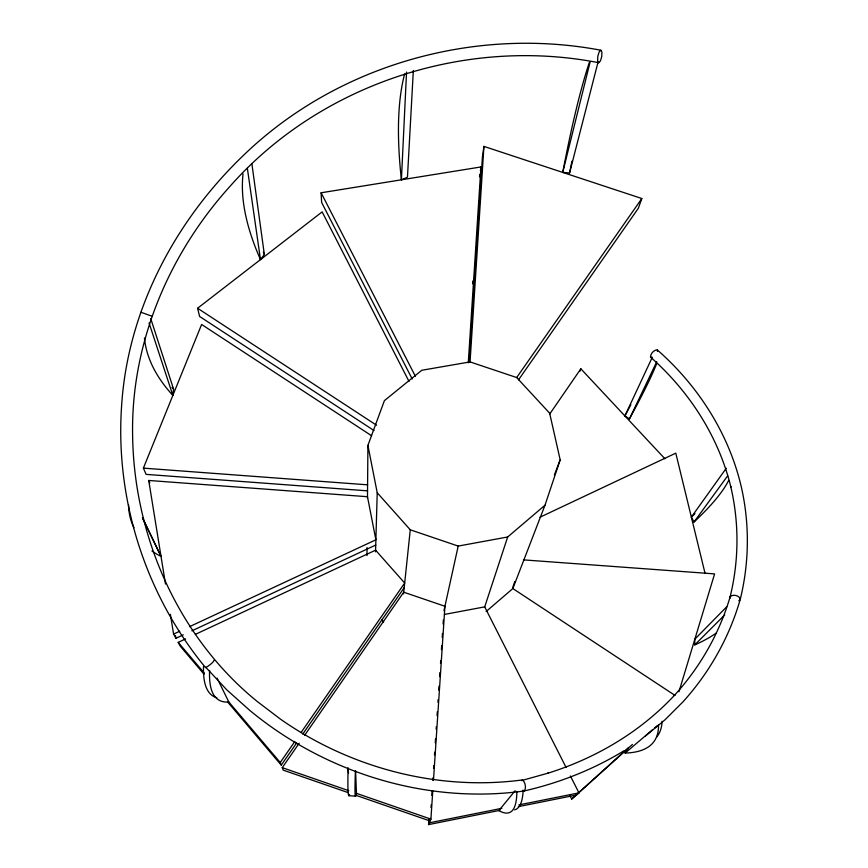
<?xml version="1.0" encoding="UTF-8"?>
<svg xmlns="http://www.w3.org/2000/svg" width="868" height="868" viewBox="0 0 868 868"><rect width="100%" height="100%" fill="white"/><g stroke="black" fill="none" stroke-linecap="round" stroke-linejoin="round"><path stroke-width="1.3" d="M366.99 555.585L367.055 547.524M367.479 497.798L367.913 445.382L384.405 400.636L421.794 370.267L470.055 361.913L516.688 377.547L549.661 413.211L560.175 459.845L544.985 505.23L512.858 588.504M716.046 633.184A557.614 118.873 5.6 0 1 694.715 644.913L694.867 639.141L726.711 606.786M375.54 551.831L377.222 492.753L367.913 445.382M413.342 70.492L407.461 177.202L401.407 179.806L406.549 72.022M472.583 283.749L472.756 281.048M468.286 362.813L480.948 166.949L321.106 192.783L321.637 202.45L412.181 378.947M469.197 361.804L482.424 156.793L483.932 146.399L641.821 198.522L638.316 208.309L518.554 379.804M470.055 361.913L483.932 146.399M499.881 810.332L428.553 824.6L428.911 819.218M428.553 824.6L429.508 820.119M356.021 795.338L430.105 820.998L430.289 818.296M430.995 807.5L431.179 804.81M431.797 795.359L432.069 791.312M432.785 780.516L432.958 777.826M433.577 768.375L433.761 765.685M434.467 754.889L434.651 752.187M435.269 742.748L435.541 738.701M436.159 729.25L436.344 726.549M437.049 715.764L437.32 711.717M437.939 702.266L438.123 699.575M438.741 690.125L439.013 686.078M439.631 676.639L439.902 672.591M440.521 663.141L440.705 660.45M441.411 649.655L441.682 645.608M442.213 637.513L442.485 633.466M443.103 624.016L443.374 619.969M430.105 820.998L430.919 819.132L432.774 790.835M433.49 780.061L444.937 606.265L403.728 592.204L304.549 735.456M403.544 593.896L410.271 529.805L377.222 492.753M144.468 338.01A633.955 215.763 0.1 0 0 172.862 395.417L173.567 389.124L150.728 318.545M479.516 176.844L479.874 174.37M480.405 170.66L480.948 166.949M657.499 351.399L657.109 349.761C653.788 350.064 650.403 353.764 650.523 357.117C689.29 391.316 718.574 436.658 730.878 487.078L730.704 486.449C739.319 522.84 739.004 561.129 729.977 597.401L730.14 598.16M645.466 736.021L664.812 719.973L682.801 702.028C709.308 672.787 729.196 637.676 740.133 599.734L740.317 599.039C749.529 561.487 749.724 521.885 740.686 484.279L740.512 483.639C727.655 431.808 697.449 385.197 657.477 350.075M443.949 610.746L458.195 546.081L507.671 536.988L544.985 505.23M597.965 62.409L569.582 172.96L562.735 172.406L590.153 61.834M729.977 597.401L730.151 596.707C732.885 594.005 739.135 595.318 740.317 599.039M678.95 691.742L714.603 573.889L523.426 559.871M484.528 607.416L507.671 536.988M512.619 587.962L514.767 581.56M730.151 596.707C719.42 633.412 700.02 667.318 674.262 695.528M579.987 371.189L580.844 368.791L664.942 458.814M554.392 475.013L560.175 459.845M367.533 490.843L146.095 474.373L143.383 468.134L201.615 324.48L371.526 435.693M656.609 363.779A547.241 29.74 -56.2 0 1 629.452 418.875L624.884 415.946L652.291 357.269L650.523 357.117M629.452 418.875L656.761 361.696M205.738 667.264L226.906 689.973L249.973 710.556C325.435 772.965 426.546 804.441 524.012 790.998L524.511 790.878C559.665 782.784 593.582 769.46 624.342 750.549M652.421 729.825L625.112 753.077L628.345 747.988L632.436 744.473M549.509 414.329L580.844 368.791M296.628 742.943L281.254 765.131L280.245 762.527L294.838 741.478M300.99 732.614L404.683 583.046L375.584 550.171L195.365 634.367M302.769 734.078L404.195 587.679M348.361 792.69L283.207 770.133L282.252 767.659L299.167 743.225M516.688 377.547L641.821 198.522M728.664 480.384A554.891 89.317 -25.6 0 1 694.02 522.015L691.362 517.1L726.277 468.243M694.02 522.015L727.688 475.794M243.051 173.904A670.4 226.787 31.3 0 0 260.476 259.597L264.349 254.53L251.904 163.933M521.505 780.571L548.305 773.095L547.773 773.247C595.752 758.274 640.432 731.93 674.761 694.986M515.115 790.748L498.829 810.614A562.149 62.843 65.9 0 0 516.851 791.399M524.511 790.878C526.312 787.612 525.422 782.187 522.417 779.931C437.906 791.236 350.39 768.017 280.744 719.344L257.416 701.626C178.515 637.741 134.063 536.684 132.62 435.92C130.677 343.934 168.642 254.281 229.846 186.512C320.151 84.131 465.129 36.554 598.681 62.702L600.385 61.02L601.73 56.68L601.925 52.21L600.862 50.225C473.668 26.138 336.209 65.35 242.975 155.828C175.162 221.036 127.987 309.8 121.704 404.51C114.771 498.72 145.314 594.808 205.553 667.6C208.255 666.461 214.125 661.785 214.06 660.233M740.133 599.734L738.776 600.775M694.715 644.913L724.704 614.956M569.853 795.457L571.686 799.081L627.922 748.249M628.345 747.988L571.686 799.081M486.123 611.539L512.847 588.547L674.903 695.344M654.439 728.111L657.477 725.529M570.406 775.981L578.978 792.885L576.493 795.001L518.37 806.632M374.032 430.55L199.618 316.473L197.589 308.259L322.147 211.89L409.012 381.421M151.683 316.082L140.866 312.252M540.015 517.209L675.792 453.15L705.011 573.195M183.278 634.855L175.922 638.284L173.589 634.096L179.719 631.231M189.528 626.663L375.877 539.809L367.479 496.713L148.732 480.46L165.495 584.045M191.861 630.852L375.725 545.05M204.088 674.262L180.414 646.378L178.2 642.385L185.557 638.946M600.862 50.225L599.159 51.896L597.813 56.257L597.618 60.738L598.681 62.702M429.324 822.821L501.845 808.314M518.858 804.907L578.978 792.885M444.373 614.446L484.702 606.873L566.12 767.518M348.86 795.706L355.576 796.173M143.383 468.134L367.587 484.832M410.271 529.805L458.195 546.081M282.252 767.659L348.773 790.694M355.403 770.882A569.538 6.77 -85.8 0 0 356.455 793.352L430.919 819.132M524.012 790.998L522.883 790.151M197.589 308.259L376.549 425.222M381.866 620.023L383.645 622.052M178.2 642.385L204.392 673.221M209.6 670.519A583.383 88.677 -58.1 0 0 228.827 701.995L280.245 762.527M227.774 702.136L281.254 765.131M321.106 192.783L415.371 376.267M217.119 678.168L228.827 701.995M142.493 517.762L161.014 556.388A604.649 163.998 -29.8 0 1 151.943 550.996M142.504 518.022L161.014 556.388M148.732 480.46L149.763 482.836M149.068 322.961L172.862 395.417M175.488 635.626L175.922 638.284M170.399 614.338L173.589 634.096M247.358 168.338L260.476 259.597M348.48 773.128L348.09 767.855A569.614 8.93 -85.9 0 0 349.544 794.437M355.598 771.001L356.455 793.352M562.735 172.406A750.126 75.538 -86.5 0 1 589.242 62.659M569.582 172.96A749.995 79.259 -86.6 0 1 571.925 161.231M401.407 179.806A711.011 181.293 62.8 0 1 404.607 74.019M264.349 254.53A669.597 229.185 31.3 0 1 263.351 252.219M173.567 389.124A633.195 217.857 0.1 0 1 171.983 387.345M133.987 527.701A604.095 166.081 -29.8 0 1 128.562 504.872M216.87 697.731A583.122 90.836 -58.2 0 1 203.513 666.374M523.122 790.802A561.78 64.861 66 0 1 514.615 809.855M662.078 721.308A558.384 110.974 36.4 0 1 656.816 736.889M658.486 724.661A558.938 109.118 36.4 0 1 625.112 753.077M694.964 513.639A554.413 91.194 -25.5 0 1 691.362 517.1M630.852 404.683A547.014 31.682 -56.2 0 1 624.884 415.946"/></g></svg>
